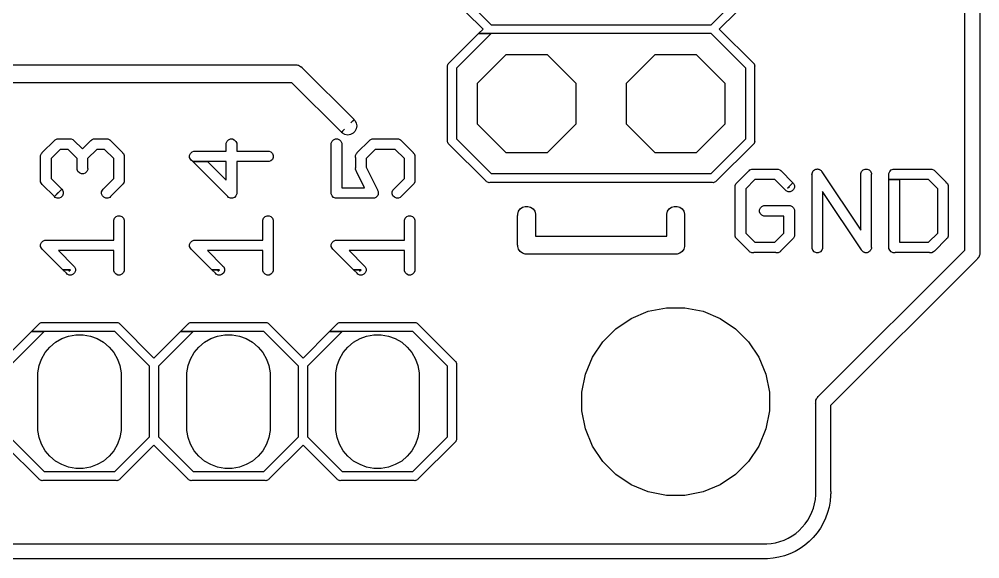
# Model space of a CAD drawing. Extents: x -6 to 103, y 0 to 58.
# Drawn here: x 85.33 to 101.7, y -0.14 to 9.06 of the extents above; entities that cross this region are included whole.
import ezdxf

# ---------------------------------------------------------------- set-up
doc = ezdxf.new("R2010")
doc.units = 0
doc.layers.add('L2D0', color=1, linetype='CONTINUOUS')

msp = doc.modelspace()

# ---------------------------------------------------------------- linework, layer by layer
at = {"layer": 'L2D0'}
for points in [[(101.701, 37.815), (101.701, 5.086), (101.703, 5.079), (101.702, 5.067), (101.702, 5.046), (101.699, 5.039), (101.699, 5.034), (101.692, 5.02), (101.686, 5.003), (101.682, 4.998), (101.679, 4.992), (101.664, 4.977), (101.657, 4.968), (101.652, 4.965), (99.161, 2.474), (99.161, 1.011), (99.162, 1.008), (99.162, 0.966), (99.161, 0.963), (99.161, 0.939), (99.153, 0.841), (99.136, 0.743), (99.11, 0.648), (99.076, 0.555), (99.035, 0.467), (98.986, 0.381), (98.929, 0.3), (98.866, 0.225), (98.797, 0.156), (98.721, 0.092), (98.64, 0.036), (98.556, -0.014), (98.465, -0.056), (98.373, -0.088), (98.279, -0.114), (98.182, -0.131), (98.084, -0.14), (0.925, -0.14)], [(0.999, 0.114), (98.01, 0.114), (98.013, 0.115), (98.056, 0.115), (98.059, 0.114), (98.072, 0.114), (98.148, 0.121), (98.223, 0.134), (98.297, 0.154), (98.369, 0.18), (98.438, 0.212), (98.504, 0.25), (98.567, 0.294), (98.625, 0.342), (98.678, 0.397), (98.729, 0.456), (98.772, 0.517), (98.809, 0.583), (98.842, 0.653), (98.868, 0.724), (98.888, 0.799), (98.901, 0.873), (98.907, 0.949), (98.907, 2.512), (98.906, 2.516), (98.907, 2.527), (98.907, 2.548), (98.909, 2.554), (98.91, 2.562), (98.92, 2.582), (98.923, 2.59), (98.926, 2.594), (98.93, 2.602), (98.938, 2.61), (98.95, 2.626), (98.957, 2.63), (101.447, 5.12), (101.447, 37.78)], [(92.786, 9.557), (93.377, 8.966), (97.123, 8.966), (97.714, 9.557)], [(97.844, 9.471), (97.263, 8.89), (97.844, 8.309), (97.852, 8.303), (97.854, 8.299), (97.856, 8.297), (97.861, 8.284), (97.866, 8.272), (97.866, 8.269), (97.868, 8.263), (97.866, 8.246), (97.866, 6.994), (97.868, 6.977), (97.866, 6.971), (97.866, 6.968), (97.861, 6.956), (97.856, 6.943), (97.854, 6.941), (97.852, 6.937), (97.844, 6.931), (97.209, 6.296), (97.203, 6.288), (97.199, 6.286), (97.197, 6.284), (97.184, 6.279), (97.172, 6.274), (97.169, 6.274), (97.163, 6.272), (97.146, 6.274), (93.354, 6.274), (93.337, 6.272), (93.331, 6.274), (93.328, 6.274), (93.316, 6.279), (93.303, 6.284), (93.301, 6.286), (93.297, 6.288), (93.291, 6.296), (92.656, 6.931), (92.648, 6.937), (92.646, 6.941), (92.644, 6.943), (92.639, 6.956), (92.634, 6.968), (92.634, 6.971), (92.632, 6.977), (92.634, 6.994), (92.634, 8.246), (92.632, 8.263), (92.634, 8.269), (92.634, 8.272), (92.639, 8.284), (92.644, 8.297), (92.646, 8.299), (92.648, 8.303), (92.656, 8.309), (93.161, 8.814), (93.377, 8.814), (92.786, 8.223), (92.786, 7.017), (93.377, 6.426), (97.123, 6.426), (97.714, 7.017), (97.714, 8.223), (97.123, 8.814), (93.161, 8.814), (93.237, 8.89), (92.656, 9.471)], [(72.644, 8.281), (90.037, 8.281), (90.043, 8.282), (90.055, 8.28), (90.066, 8.28), (90.079, 8.276), (90.091, 8.274), (90.099, 8.27), (90.112, 8.266), (90.128, 8.255), (90.132, 8.253), (90.135, 8.251), (90.153, 8.238), (90.162, 8.225), (91.04, 7.347), (90.986, 7.293), (91.043, 7.343), (91.057, 7.328), (91.078, 7.287), (91.086, 7.239), (91.078, 7.191), (91.055, 7.147), (91.024, 7.116), (90.98, 7.093), (90.932, 7.085), (90.884, 7.093), (90.843, 7.114), (90.828, 7.128), (90.878, 7.185), (90.824, 7.131), (89.98, 7.975), (72.644, 7.975)], [(85.166, 1.937), (85.757, 1.346), (86.963, 1.346), (87.554, 1.937), (87.554, 3.143), (86.963, 3.734), (85.541, 3.734), (85.671, 3.864), (85.677, 3.872), (85.681, 3.874), (85.683, 3.876), (85.696, 3.881), (85.708, 3.886), (85.711, 3.886), (85.717, 3.888), (85.734, 3.886), (86.986, 3.886), (87.003, 3.888), (87.009, 3.886), (87.012, 3.886), (87.024, 3.881), (87.037, 3.876), (87.039, 3.874), (87.043, 3.872), (87.049, 3.864), (87.63, 3.283), (88.081, 3.734), (88.297, 3.734), (87.706, 3.143), (87.706, 1.937), (88.297, 1.346), (89.503, 1.346), (90.094, 1.937), (90.094, 3.143), (89.503, 3.734), (88.081, 3.734), (88.211, 3.864), (88.217, 3.872), (88.221, 3.874), (88.223, 3.876), (88.236, 3.881), (88.248, 3.886), (88.251, 3.886), (88.257, 3.888), (88.274, 3.886), (89.526, 3.886), (89.543, 3.888), (89.549, 3.886), (89.552, 3.886), (89.564, 3.881), (89.577, 3.876), (89.579, 3.874), (89.583, 3.872), (89.589, 3.864), (90.17, 3.283), (90.621, 3.734), (90.837, 3.734), (90.246, 3.143), (90.246, 1.937), (90.837, 1.346), (92.043, 1.346), (92.634, 1.937), (92.634, 3.143), (92.043, 3.734), (90.621, 3.734), (90.751, 3.864), (90.757, 3.872), (90.761, 3.874), (90.763, 3.876), (90.776, 3.881), (90.788, 3.886), (90.791, 3.886), (90.797, 3.888), (90.814, 3.886), (92.066, 3.886), (92.083, 3.888), (92.089, 3.886), (92.092, 3.886), (92.104, 3.881), (92.117, 3.876), (92.119, 3.874), (92.123, 3.872), (92.129, 3.864), (92.764, 3.229), (92.772, 3.223), (92.774, 3.219), (92.776, 3.217), (92.781, 3.204), (92.786, 3.192), (92.786, 3.189), (92.788, 3.183), (92.786, 3.166), (92.786, 1.914), (92.788, 1.897), (92.786, 1.891), (92.786, 1.888), (92.781, 1.876), (92.776, 1.863), (92.774, 1.861), (92.772, 1.857), (92.764, 1.851), (92.129, 1.216), (92.123, 1.208), (92.119, 1.206), (92.117, 1.204), (92.104, 1.199), (92.092, 1.194), (92.089, 1.194), (92.083, 1.192), (92.066, 1.194), (90.814, 1.194), (90.797, 1.192), (90.791, 1.194), (90.788, 1.194), (90.776, 1.199), (90.763, 1.204), (90.761, 1.206), (90.757, 1.208), (90.751, 1.216), (90.17, 1.797), (89.589, 1.216), (89.583, 1.208), (89.579, 1.206), (89.577, 1.204), (89.564, 1.199), (89.552, 1.194), (89.549, 1.194), (89.543, 1.192), (89.526, 1.194), (88.274, 1.194), (88.257, 1.192), (88.251, 1.194), (88.248, 1.194), (88.236, 1.199), (88.223, 1.204), (88.221, 1.206), (88.217, 1.208), (88.211, 1.216), (87.63, 1.797), (87.049, 1.216), (87.043, 1.208), (87.039, 1.206), (87.037, 1.204), (87.024, 1.199), (87.012, 1.194), (87.009, 1.194), (87.003, 1.192), (86.986, 1.194), (85.734, 1.194), (85.717, 1.192), (85.711, 1.194), (85.708, 1.194), (85.696, 1.199), (85.683, 1.204), (85.681, 1.206), (85.677, 1.208), (85.671, 1.216), (85.09, 1.797)], [(85.09, 3.283), (85.541, 3.734), (85.757, 3.734), (85.166, 3.143)]]:
    msp.add_lwpolyline(points, dxfattribs=at)
for points in [[(93.631, 6.782), (93.142, 7.271), (93.142, 7.969), (93.631, 8.458), (94.329, 8.458), (94.818, 7.969), (94.818, 7.271), (94.329, 6.782)], [(96.171, 6.782), (95.682, 7.271), (95.682, 7.969), (96.171, 8.458), (96.869, 8.458), (97.358, 7.969), (97.358, 7.271), (96.869, 6.782)], [(85.978, 6.008), (85.946, 6.022), (85.933, 6.035), (85.995, 6.097), (85.994, 6.097), (85.932, 6.035), (85.724, 6.242), (85.725, 6.243), (85.712, 6.256), (85.698, 6.288), (85.698, 6.737), (85.712, 6.77), (85.725, 6.783), (85.724, 6.784), (85.932, 6.991), (85.932, 6.99), (85.946, 7.004), (85.978, 7.018), (86.012, 7.018), (86.014, 7.017), (86.184, 7.017), (86.186, 7.018), (86.22, 7.018), (86.245, 7.007), (86.252, 7.004), (86.254, 7.003), (86.265, 6.991), (86.266, 6.991), (86.41, 6.847), (86.555, 6.991), (86.555, 6.99), (86.57, 7.005), (86.579, 7.008), (86.601, 7.018), (86.618, 7.018), (86.618, 7.017), (86.826, 7.017), (86.826, 7.018), (86.842, 7.018), (86.865, 7.008), (86.874, 7.005), (86.875, 7.004), (86.877, 7.003), (86.888, 6.991), (86.889, 6.991), (87.096, 6.784), (87.096, 6.783), (87.108, 6.772), (87.109, 6.77), (87.123, 6.737), (87.123, 6.704), (87.122, 6.702), (87.122, 6.324), (87.123, 6.322), (87.123, 6.288), (87.109, 6.256), (87.108, 6.254), (87.096, 6.243), (87.096, 6.242), (86.889, 6.035), (86.888, 6.035), (86.875, 6.022), (86.842, 6.008), (86.809, 6.008), (86.774, 6.023), (86.75, 6.048), (86.736, 6.081), (86.736, 6.115), (86.75, 6.147), (86.763, 6.16), (86.763, 6.161), (86.944, 6.342), (86.944, 6.684), (86.789, 6.839), (86.655, 6.839), (86.499, 6.684), (86.499, 6.513), (86.5, 6.513), (86.5, 6.496), (86.486, 6.464), (86.459, 6.437), (86.427, 6.423), (86.393, 6.423), (86.359, 6.438), (86.335, 6.463), (86.321, 6.496), (86.321, 6.684), (86.166, 6.839), (86.032, 6.839), (85.876, 6.684), (85.876, 6.342), (86.058, 6.161), (85.995, 6.098), (85.996, 6.098), (86.058, 6.16), (86.071, 6.147), (86.085, 6.114), (86.085, 6.081), (86.07, 6.046), (86.045, 6.022), (86.012, 6.008)], [(88.933, 6.008), (88.901, 6.022), (88.888, 6.035), (88.887, 6.035), (88.29, 6.632), (88.542, 6.632), (88.861, 6.313), (88.861, 6.632), (88.29, 6.632), (88.264, 6.658), (88.252, 6.671), (88.238, 6.704), (88.238, 6.737), (88.252, 6.77), (88.278, 6.796), (88.311, 6.81), (88.861, 6.81), (88.861, 6.945), (88.875, 6.978), (88.899, 7.003), (88.933, 7.018), (88.967, 7.018), (88.999, 7.004), (89.026, 6.977), (89.04, 6.945), (89.04, 6.928), (89.039, 6.928), (89.039, 6.81), (89.59, 6.81), (89.623, 6.796), (89.648, 6.772), (89.663, 6.737), (89.663, 6.704), (89.648, 6.669), (89.623, 6.645), (89.59, 6.631), (89.573, 6.631), (89.573, 6.632), (89.039, 6.632), (89.039, 6.116), (89.04, 6.114), (89.04, 6.081), (89.025, 6.046), (89, 6.022), (88.967, 6.008)], [(90.724, 6.008), (90.691, 6.022), (90.665, 6.048), (90.651, 6.081), (90.651, 6.945), (90.665, 6.978), (90.689, 7.003), (90.724, 7.018), (90.757, 7.018), (90.792, 7.003), (90.816, 6.978), (90.83, 6.945), (90.83, 6.928), (90.829, 6.928), (90.829, 6.187), (91.219, 6.187), (91.082, 6.461), (91.08, 6.463), (91.076, 6.473), (91.074, 6.476), (91.068, 6.489), (91.068, 6.492), (91.066, 6.496), (91.066, 6.513), (91.067, 6.513), (91.066, 6.525), (91.067, 6.528), (91.067, 6.702), (91.066, 6.704), (91.066, 6.737), (91.08, 6.77), (91.093, 6.783), (91.093, 6.784), (91.3, 6.991), (91.301, 6.991), (91.312, 7.003), (91.314, 7.004), (91.346, 7.018), (91.38, 7.018), (91.382, 7.017), (91.779, 7.017), (91.779, 7.018), (91.795, 7.018), (91.818, 7.008), (91.827, 7.005), (91.828, 7.004), (91.83, 7.003), (91.841, 6.991), (91.842, 6.991), (92.049, 6.784), (92.049, 6.783), (92.061, 6.772), (92.062, 6.77), (92.076, 6.737), (92.076, 6.704), (92.075, 6.702), (92.075, 6.324), (92.076, 6.322), (92.076, 6.288), (92.062, 6.256), (92.061, 6.254), (92.049, 6.243), (92.049, 6.242), (91.842, 6.035), (91.841, 6.035), (91.828, 6.022), (91.795, 6.008), (91.762, 6.008), (91.727, 6.023), (91.703, 6.048), (91.689, 6.081), (91.689, 6.115), (91.703, 6.147), (91.716, 6.16), (91.716, 6.161), (91.897, 6.342), (91.897, 6.684), (91.742, 6.839), (91.4, 6.839), (91.245, 6.684), (91.245, 6.535), (91.437, 6.15), (91.438, 6.149), (91.441, 6.142), (91.451, 6.122), (91.451, 6.118), (91.453, 6.114), (91.453, 6.081), (91.448, 6.069), (91.443, 6.052), (91.439, 6.047), (91.418, 6.026), (91.416, 6.025), (91.413, 6.022), (91.398, 6.015), (91.387, 6.01), (91.384, 6.01), (91.38, 6.008), (91.363, 6.008), (91.363, 6.009), (91.353, 6.008), (91.35, 6.009), (90.759, 6.009), (90.757, 6.008)], [(97.816, 5.079), (97.78, 5.094), (97.771, 5.105), (97.561, 5.315), (97.55, 5.324), (97.549, 5.326), (97.548, 5.329), (97.535, 5.36), (97.535, 5.393), (97.536, 5.395), (97.536, 6.188), (97.535, 6.19), (97.535, 6.224), (97.546, 6.25), (97.548, 6.255), (97.55, 6.259), (97.562, 6.269), (97.562, 6.27), (97.77, 6.478), (97.77, 6.477), (97.783, 6.49), (97.816, 6.504), (98.265, 6.504), (98.297, 6.49), (98.31, 6.477), (98.311, 6.478), (98.518, 6.27), (98.424, 6.176), (98.458, 6.205), (98.456, 6.207), (98.518, 6.269), (98.531, 6.256), (98.545, 6.224), (98.545, 6.19), (98.531, 6.157), (98.507, 6.132), (98.472, 6.117), (98.439, 6.117), (98.403, 6.132), (98.392, 6.144), (98.39, 6.147), (98.211, 6.326), (97.87, 6.326), (97.714, 6.17), (97.714, 5.414), (97.87, 5.258), (98.211, 5.258), (98.366, 5.414), (98.366, 5.703), (98.04, 5.703), (98.04, 5.702), (98.023, 5.702), (97.991, 5.716), (97.963, 5.744), (97.951, 5.776), (97.951, 5.808), (97.964, 5.843), (97.99, 5.867), (98.023, 5.881), (98.472, 5.881), (98.505, 5.867), (98.53, 5.843), (98.531, 5.841), (98.545, 5.809), (98.545, 5.775), (98.544, 5.773), (98.544, 5.395), (98.545, 5.393), (98.545, 5.36), (98.531, 5.327), (98.313, 5.109), (98.311, 5.106), (98.309, 5.105), (98.3, 5.094), (98.265, 5.079), (98.231, 5.079), (98.229, 5.08), (97.851, 5.08), (97.849, 5.079)], [(98.918, 5.079), (98.883, 5.094), (98.859, 5.119), (98.845, 5.152), (98.845, 5.169), (98.846, 5.169), (98.846, 6.403), (98.843, 6.415), (98.845, 6.423), (98.845, 6.431), (98.85, 6.444), (98.852, 6.45), (98.855, 6.455), (98.859, 6.464), (98.865, 6.47), (98.871, 6.479), (98.88, 6.485), (98.885, 6.49), (98.893, 6.493), (98.9, 6.498), (98.908, 6.5), (98.918, 6.504), (98.926, 6.504), (98.935, 6.506), (98.943, 6.504), (98.951, 6.504), (98.96, 6.5), (98.969, 6.498), (98.978, 6.492), (98.984, 6.49), (98.986, 6.487), (98.999, 6.48), (99.008, 6.466), (99.009, 6.464), (99.01, 6.464), (99.01, 6.463), (99.012, 6.46), (99.676, 5.463), (99.676, 6.429), (99.689, 6.465), (99.715, 6.49), (99.748, 6.504), (99.782, 6.504), (99.815, 6.49), (99.84, 6.466), (99.855, 6.431), (99.855, 6.415), (99.854, 6.415), (99.854, 5.174), (99.855, 5.169), (99.855, 5.152), (99.85, 5.141), (99.849, 5.135), (99.845, 5.129), (99.841, 5.12), (99.835, 5.114), (99.829, 5.105), (99.82, 5.099), (99.814, 5.093), (99.805, 5.089), (99.799, 5.085), (99.793, 5.084), (99.782, 5.079), (99.748, 5.079), (99.737, 5.084), (99.731, 5.085), (99.724, 5.089), (99.716, 5.093), (99.711, 5.098), (99.702, 5.104), (99.694, 5.114), (99.688, 5.121), (99.685, 5.129), (99.024, 6.121), (99.024, 5.152), (99.01, 5.119), (98.986, 5.094), (98.951, 5.079)], [(100.228, 5.079), (100.193, 5.094), (100.169, 5.119), (100.155, 5.152), (100.155, 6.326), (100.333, 6.326), (100.333, 5.258), (100.83, 5.258), (100.986, 5.414), (100.986, 6.17), (100.83, 6.326), (100.155, 6.326), (100.155, 6.431), (100.169, 6.464), (100.195, 6.49), (100.228, 6.504), (100.884, 6.504), (100.917, 6.49), (100.924, 6.484), (101.124, 6.284), (101.126, 6.283), (101.15, 6.257), (101.164, 6.224), (101.164, 5.36), (101.15, 5.327), (101.137, 5.314), (101.138, 5.314), (100.93, 5.106), (100.929, 5.106), (100.916, 5.093), (100.884, 5.079), (100.85, 5.079), (100.848, 5.08), (100.263, 5.08), (100.261, 5.079)], [(98.455, 6.206), (98.455, 6.207), (98.456, 6.207)], [(93.98, 5.054), (93.98, 5.055), (93.957, 5.055), (93.911, 5.069), (93.87, 5.097), (93.842, 5.138), (93.828, 5.184), (93.828, 5.207), (93.827, 5.207), (93.827, 5.715), (93.828, 5.715), (93.828, 5.738), (93.842, 5.784), (93.87, 5.825), (93.911, 5.853), (93.957, 5.867), (94.003, 5.867), (94.049, 5.853), (94.09, 5.825), (94.118, 5.784), (94.132, 5.738), (94.132, 5.715), (94.133, 5.715), (94.133, 5.36), (96.367, 5.36), (96.367, 5.715), (96.368, 5.715), (96.368, 5.738), (96.382, 5.784), (96.41, 5.825), (96.451, 5.853), (96.497, 5.867), (96.543, 5.867), (96.589, 5.853), (96.63, 5.825), (96.658, 5.784), (96.672, 5.738), (96.672, 5.715), (96.673, 5.715), (96.673, 5.207), (96.672, 5.207), (96.672, 5.184), (96.658, 5.138), (96.63, 5.097), (96.589, 5.069), (96.543, 5.055), (96.52, 5.055), (96.52, 5.054)], [(86.186, 4.698), (86.15, 4.713), (86.137, 4.728), (86.077, 4.788), (86.203, 4.788), (86.178, 4.763), (86.205, 4.786), (86.203, 4.788), (86.077, 4.788), (85.737, 5.127), (85.724, 5.14), (85.712, 5.153), (85.698, 5.186), (85.698, 5.22), (85.712, 5.253), (85.736, 5.278), (85.771, 5.293), (85.804, 5.293), (85.806, 5.292), (86.944, 5.292), (86.944, 5.634), (86.956, 5.666), (86.984, 5.694), (87.016, 5.708), (87.05, 5.708), (87.082, 5.694), (87.109, 5.667), (87.123, 5.635), (87.123, 5.618), (87.122, 5.618), (87.122, 5.222), (87.123, 5.22), (87.123, 5.186), (87.122, 5.184), (87.122, 4.788), (87.123, 4.788), (87.123, 4.771), (87.109, 4.739), (87.082, 4.712), (87.05, 4.698), (87.016, 4.698), (86.984, 4.712), (86.956, 4.74), (86.944, 4.772), (86.944, 5.114), (86.002, 5.114), (86.266, 4.851), (86.265, 4.85), (86.278, 4.837), (86.292, 4.805), (86.292, 4.771), (86.278, 4.738), (86.254, 4.713), (86.219, 4.698)], [(88.726, 4.698), (88.69, 4.713), (88.677, 4.728), (88.617, 4.788), (88.743, 4.788), (88.718, 4.763), (88.745, 4.786), (88.743, 4.788), (88.617, 4.788), (88.277, 5.127), (88.264, 5.14), (88.252, 5.153), (88.238, 5.186), (88.238, 5.22), (88.252, 5.253), (88.276, 5.278), (88.311, 5.293), (88.344, 5.293), (88.346, 5.292), (89.484, 5.292), (89.484, 5.634), (89.496, 5.666), (89.524, 5.694), (89.556, 5.708), (89.59, 5.708), (89.622, 5.694), (89.649, 5.667), (89.663, 5.635), (89.663, 5.618), (89.662, 5.618), (89.662, 5.222), (89.663, 5.22), (89.663, 5.186), (89.662, 5.184), (89.662, 4.788), (89.663, 4.788), (89.663, 4.771), (89.649, 4.739), (89.622, 4.712), (89.59, 4.698), (89.556, 4.698), (89.524, 4.712), (89.496, 4.74), (89.484, 4.772), (89.484, 5.114), (88.542, 5.114), (88.806, 4.851), (88.805, 4.85), (88.818, 4.837), (88.832, 4.805), (88.832, 4.771), (88.818, 4.738), (88.794, 4.713), (88.759, 4.698)], [(91.139, 4.698), (91.103, 4.713), (91.09, 4.728), (91.03, 4.788), (91.156, 4.788), (91.131, 4.763), (91.158, 4.786), (91.156, 4.788), (91.03, 4.788), (90.69, 5.127), (90.677, 5.14), (90.665, 5.153), (90.651, 5.186), (90.651, 5.22), (90.665, 5.253), (90.689, 5.278), (90.724, 5.293), (90.757, 5.293), (90.759, 5.292), (91.897, 5.292), (91.897, 5.634), (91.909, 5.666), (91.937, 5.694), (91.969, 5.708), (92.003, 5.708), (92.035, 5.694), (92.062, 5.667), (92.076, 5.635), (92.076, 5.618), (92.075, 5.618), (92.075, 5.222), (92.076, 5.22), (92.076, 5.186), (92.075, 5.184), (92.075, 4.788), (92.076, 4.788), (92.076, 4.771), (92.062, 4.739), (92.035, 4.712), (92.003, 4.698), (91.969, 4.698), (91.937, 4.712), (91.909, 4.74), (91.897, 4.772), (91.897, 5.114), (90.955, 5.114), (91.219, 4.851), (91.218, 4.85), (91.231, 4.837), (91.245, 4.805), (91.245, 4.771), (91.231, 4.738), (91.207, 4.713), (91.172, 4.698)], [(96.362, 0.94), (96.053, 1.001), (95.762, 1.122), (95.5, 1.297), (95.277, 1.52), (95.102, 1.782), (94.981, 2.073), (94.92, 2.382), (94.92, 2.698), (94.981, 3.007), (95.102, 3.298), (95.277, 3.56), (95.5, 3.783), (95.762, 3.958), (96.053, 4.079), (96.362, 4.14), (96.678, 4.14), (96.987, 4.079), (97.278, 3.958), (97.54, 3.783), (97.763, 3.56), (97.938, 3.298), (98.059, 3.007), (98.12, 2.698), (98.12, 2.382), (98.059, 2.073), (97.938, 1.782), (97.763, 1.52), (97.54, 1.297), (97.278, 1.122), (96.987, 1.001), (96.678, 0.94)], [(86.296, 1.402), (86.174, 1.425), (86.061, 1.466), (85.949, 1.527), (85.856, 1.61), (85.774, 1.702), (85.713, 1.815), (85.672, 1.927), (85.649, 2.049), (85.649, 3.031), (85.672, 3.153), (85.713, 3.265), (85.774, 3.378), (85.856, 3.47), (85.949, 3.553), (86.061, 3.614), (86.174, 3.655), (86.296, 3.678), (86.424, 3.678), (86.546, 3.655), (86.659, 3.614), (86.771, 3.553), (86.864, 3.47), (86.946, 3.378), (87.007, 3.265), (87.048, 3.153), (87.071, 3.031), (87.071, 2.049), (87.048, 1.927), (87.007, 1.815), (86.946, 1.702), (86.864, 1.61), (86.771, 1.527), (86.659, 1.466), (86.546, 1.425), (86.424, 1.402)], [(88.836, 1.402), (88.714, 1.425), (88.601, 1.466), (88.489, 1.527), (88.396, 1.61), (88.314, 1.702), (88.253, 1.815), (88.212, 1.927), (88.189, 2.049), (88.189, 3.031), (88.212, 3.153), (88.253, 3.265), (88.314, 3.378), (88.396, 3.47), (88.489, 3.553), (88.601, 3.614), (88.714, 3.655), (88.836, 3.678), (88.964, 3.678), (89.086, 3.655), (89.199, 3.614), (89.311, 3.553), (89.404, 3.47), (89.486, 3.378), (89.547, 3.265), (89.588, 3.153), (89.611, 3.031), (89.611, 2.049), (89.588, 1.927), (89.547, 1.815), (89.486, 1.702), (89.404, 1.61), (89.311, 1.527), (89.199, 1.466), (89.086, 1.425), (88.964, 1.402)], [(91.376, 1.402), (91.254, 1.425), (91.141, 1.466), (91.029, 1.527), (90.936, 1.61), (90.854, 1.702), (90.793, 1.815), (90.752, 1.927), (90.729, 2.049), (90.729, 3.031), (90.752, 3.153), (90.793, 3.265), (90.854, 3.378), (90.936, 3.47), (91.029, 3.553), (91.141, 3.614), (91.254, 3.655), (91.376, 3.678), (91.504, 3.678), (91.626, 3.655), (91.739, 3.614), (91.851, 3.553), (91.944, 3.47), (92.026, 3.378), (92.087, 3.265), (92.128, 3.153), (92.151, 3.031), (92.151, 2.049), (92.128, 1.927), (92.087, 1.815), (92.026, 1.702), (91.944, 1.61), (91.851, 1.527), (91.739, 1.466), (91.626, 1.425), (91.504, 1.402)]]:
    msp.add_lwpolyline(points, close=True, dxfattribs=at)

doc.saveas('drawing.dxf')
